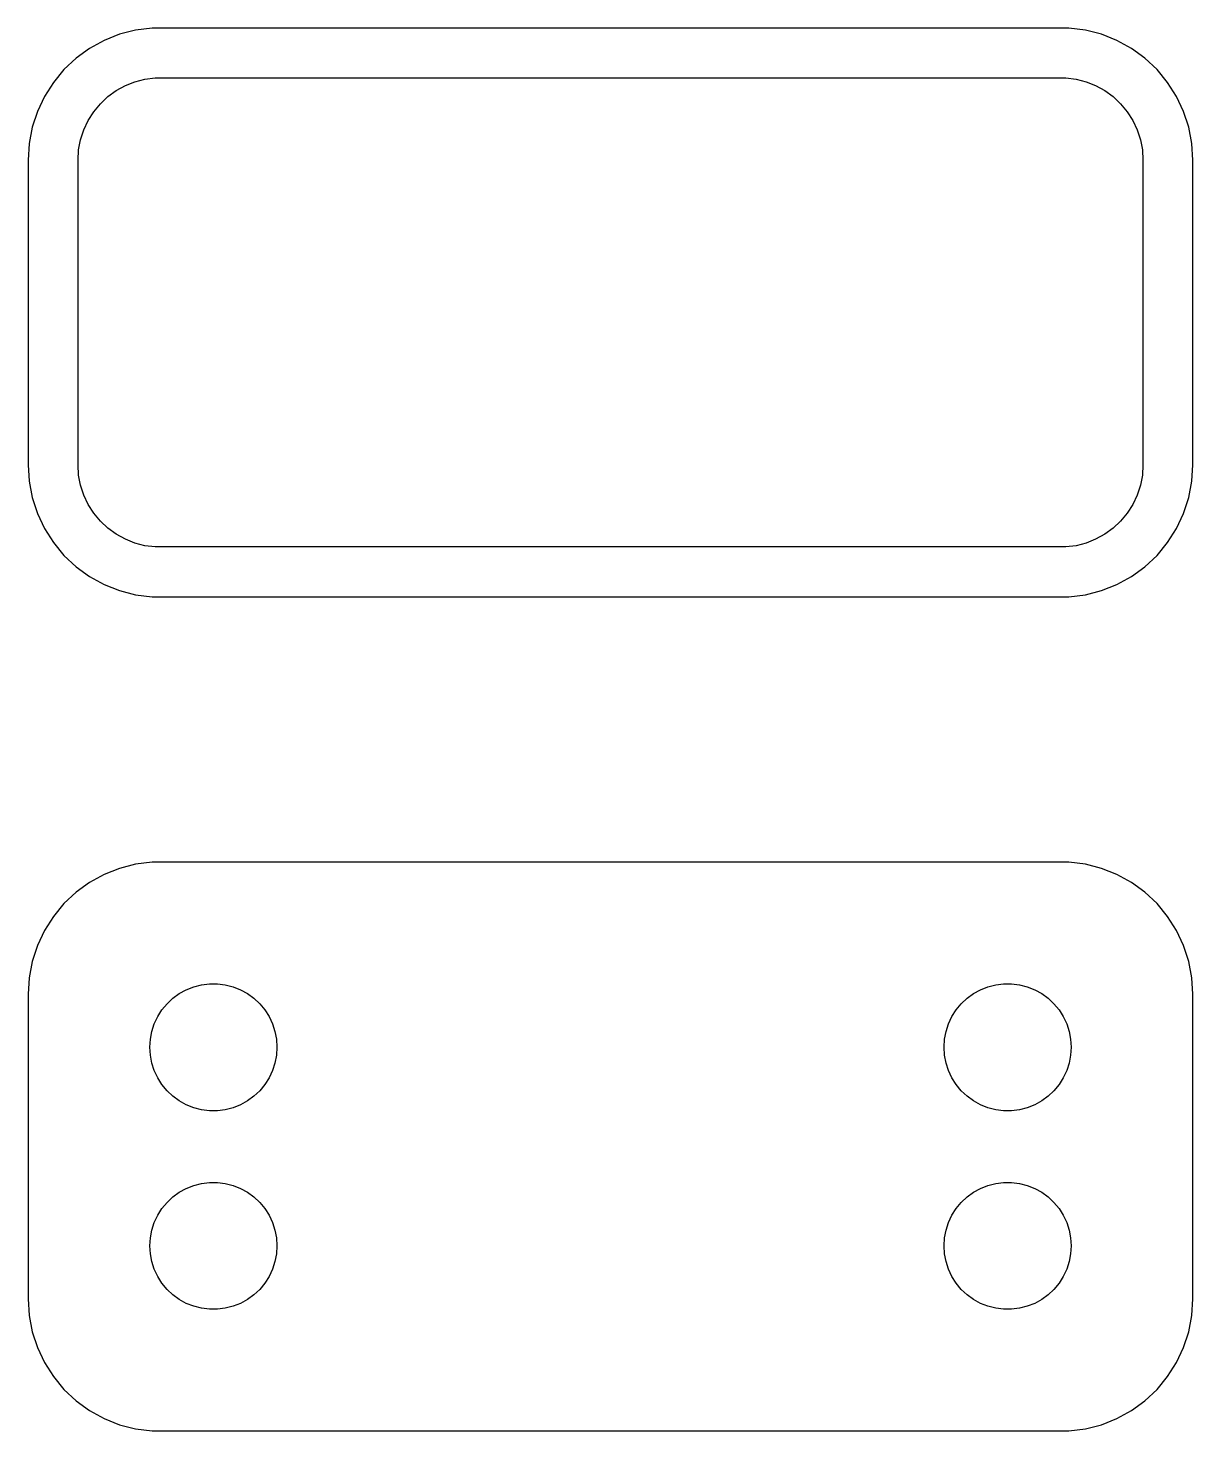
# Model space of a CAD drawing. Header units: metres. Extents: x -22 to 22, y 52.3 to 105.2.
import ezdxf

# ---------------------------------------------------------------- set-up
doc = ezdxf.new("R2010")
doc.units = ezdxf.units.M

msp = doc.modelspace()

# ---------------------------------------------------------------- linework, layer by layer
for p, q in [((-18.5451, 105.005), (-19.1289, 104.774)), ((-17.9369, 105.161), (-18.5451, 105.005)), ((-17.3139, 105.24), (-17.9369, 105.161)), ((17.3139, 105.24), (-17.3139, 105.24)), ((17.9369, 105.161), (17.3139, 105.24)), ((18.5451, 105.005), (17.9369, 105.161)), ((19.1289, 104.774), (18.5451, 105.005)), ((-19.6791, 104.472), (-20.1871, 104.103)), ((-19.1289, 104.774), (-19.6791, 104.472)), ((19.6791, 104.472), (19.1289, 104.774)), ((20.1871, 104.103), (19.6791, 104.472)), ((-20.1871, 104.103), (-20.6448, 103.673)), ((20.6448, 103.673), (20.1871, 104.103)), ((-20.6448, 103.673), (-21.0451, 103.189)), ((-17.5833, 103.308), (-17.1954, 103.357)), ((-17.1954, 103.357), (17.1954, 103.357)), ((17.1954, 103.357), (17.5833, 103.308)), ((21.0451, 103.189), (20.6448, 103.673)), ((-21.0451, 103.189), (-21.3815, 102.659)), ((-18.9842, 102.649), (-18.668, 102.878)), ((-18.668, 102.878), (-18.3254, 103.067)), ((-18.3254, 103.067), (-17.9619, 103.211)), ((-17.9619, 103.211), (-17.5833, 103.308)), ((17.5833, 103.308), (17.9619, 103.211)), ((17.9619, 103.211), (18.3254, 103.067)), ((18.3254, 103.067), (18.668, 102.878)), ((18.668, 102.878), (18.9842, 102.649)), ((21.3815, 102.659), (21.0451, 103.189)), ((-21.3815, 102.659), (-21.6489, 102.091)), ((-19.5184, 102.08), (-19.2692, 102.381)), ((-19.2692, 102.381), (-18.9842, 102.649)), ((18.9842, 102.649), (19.2692, 102.381)), ((19.2692, 102.381), (19.5184, 102.08)), ((21.6489, 102.091), (21.3815, 102.659)), ((-21.6489, 102.091), (-21.8429, 101.493)), ((-19.8943, 101.396), (-19.7279, 101.75)), ((-19.7279, 101.75), (-19.5184, 102.08)), ((19.5184, 102.08), (19.7279, 101.75)), ((19.7279, 101.75), (19.8943, 101.396)), ((21.8429, 101.493), (21.6489, 102.091)), ((-21.8429, 101.493), (-21.9606, 100.877)), ((-20.0151, 101.024), (-19.8943, 101.396)), ((19.8943, 101.396), (20.0151, 101.024)), ((21.9606, 100.877), (21.8429, 101.493)), ((-21.9606, 100.877), (-22, 100.25)), ((-20.0884, 100.64), (-20.0151, 101.024)), ((20.0151, 101.024), (20.0884, 100.64)), ((22, 100.25), (21.9606, 100.877)), ((-22, 100.25), (-22, 88.75)), ((-20.1129, 100.25), (-20.0884, 100.64)), ((-20.1129, 88.75), (-20.1129, 100.25)), ((20.0884, 100.64), (20.1129, 100.25)), ((20.1129, 100.25), (20.1129, 88.75)), ((22, 88.75), (22, 100.25)), ((-22, 88.75), (-21.9606, 88.1233)), ((-20.0884, 88.3598), (-20.1129, 88.75)), ((20.1129, 88.75), (20.0884, 88.3598)), ((21.9606, 88.1233), (22, 88.75)), ((-21.9606, 88.1233), (-21.8429, 87.5066)), ((-20.0151, 87.9759), (-20.0884, 88.3598)), ((-19.8943, 87.6041), (-20.0151, 87.9759)), ((20.0151, 87.9759), (19.8943, 87.6041)), ((20.0884, 88.3598), (20.0151, 87.9759)), ((21.8429, 87.5066), (21.9606, 88.1233)), ((-21.8429, 87.5066), (-21.6489, 86.9094)), ((-19.7279, 87.2504), (-19.8943, 87.6041)), ((19.8943, 87.6041), (19.7279, 87.2504)), ((21.6489, 86.9094), (21.8429, 87.5066)), ((-21.6489, 86.9094), (-21.3815, 86.3412)), ((-19.5184, 86.9203), (-19.7279, 87.2504)), ((-19.2692, 86.6191), (-19.5184, 86.9203)), ((19.5184, 86.9203), (19.2692, 86.6191)), ((19.7279, 87.2504), (19.5184, 86.9203)), ((21.3815, 86.3412), (21.6489, 86.9094)), ((-18.9842, 86.3515), (-19.2692, 86.6191)), ((19.2692, 86.6191), (18.9842, 86.3515)), ((-21.3815, 86.3412), (-21.0451, 85.8111)), ((-18.668, 86.1217), (-18.9842, 86.3515)), ((-18.3254, 85.9333), (-18.668, 86.1217)), ((-17.9619, 85.7894), (-18.3254, 85.9333)), ((18.3254, 85.9333), (17.9619, 85.7894)), ((18.668, 86.1217), (18.3254, 85.9333)), ((18.9842, 86.3515), (18.668, 86.1217)), ((21.0451, 85.8111), (21.3815, 86.3412)), ((-21.0451, 85.8111), (-20.6448, 85.3273)), ((-20.6448, 85.3273), (-20.1871, 84.8974)), ((-17.5833, 85.6922), (-17.9619, 85.7894)), ((-17.1954, 85.6432), (-17.5833, 85.6922)), ((17.1954, 85.6432), (-17.1954, 85.6432)), ((17.5833, 85.6922), (17.1954, 85.6432)), ((17.9619, 85.7894), (17.5833, 85.6922)), ((20.1871, 84.8974), (20.6448, 85.3273)), ((20.6448, 85.3273), (21.0451, 85.8111)), ((-20.1871, 84.8974), (-19.6791, 84.5284)), ((19.6791, 84.5284), (20.1871, 84.8974)), ((-19.6791, 84.5284), (-19.1289, 84.2259)), ((19.1289, 84.2259), (19.6791, 84.5284)), ((-19.1289, 84.2259), (-18.5451, 83.9947)), ((-18.5451, 83.9947), (-17.9369, 83.8386)), ((-17.9369, 83.8386), (-17.3139, 83.7599)), ((-17.3139, 83.7599), (17.3139, 83.7599)), ((17.3139, 83.7599), (17.9369, 83.8386)), ((17.9369, 83.8386), (18.5451, 83.9947)), ((18.5451, 83.9947), (19.1289, 84.2259)), ((-17.9369, 73.6614), (-18.5451, 73.5053)), ((-17.3139, 73.7401), (-17.9369, 73.6614)), ((17.3139, 73.7401), (-17.3139, 73.7401)), ((17.9369, 73.6614), (17.3139, 73.7401)), ((18.5451, 73.5053), (17.9369, 73.6614)), ((-19.1289, 73.2741), (-19.6791, 72.9716)), ((-18.5451, 73.5053), (-19.1289, 73.2741)), ((19.1289, 73.2741), (18.5451, 73.5053)), ((19.6791, 72.9716), (19.1289, 73.2741)), ((-20.1871, 72.6026), (-20.6448, 72.1727)), ((-19.6791, 72.9716), (-20.1871, 72.6026)), ((20.1871, 72.6026), (19.6791, 72.9716)), ((20.6448, 72.1727), (20.1871, 72.6026)), ((-20.6448, 72.1727), (-21.0451, 71.6889)), ((21.0451, 71.6889), (20.6448, 72.1727)), ((-21.0451, 71.6889), (-21.3815, 71.1588)), ((21.3815, 71.1588), (21.0451, 71.6889)), ((-21.3815, 71.1588), (-21.6489, 70.5906)), ((21.6489, 70.5906), (21.3815, 71.1588)), ((-21.6489, 70.5906), (-21.8429, 69.9934)), ((21.8429, 69.9934), (21.6489, 70.5906)), ((-21.8429, 69.9934), (-21.9606, 69.3767)), ((21.9606, 69.3767), (21.8429, 69.9934)), ((-21.9606, 69.3767), (-22, 68.75)), ((-16.286, 68.7764), (-16.0219, 68.9216)), ((-16.0219, 68.9216), (-15.7416, 69.0325)), ((-15.7416, 69.0325), (-15.4497, 69.1075)), ((-15.4497, 69.1075), (-15.1507, 69.1453)), ((-15.1507, 69.1453), (-14.8493, 69.1453)), ((-14.8493, 69.1453), (-14.5503, 69.1075)), ((-14.5503, 69.1075), (-14.2583, 69.0325)), ((-14.2583, 69.0325), (-13.9781, 68.9216)), ((-13.9781, 68.9216), (-13.714, 68.7764)), ((13.714, 68.7764), (13.9781, 68.9216)), ((13.9781, 68.9216), (14.2583, 69.0325)), ((14.2583, 69.0325), (14.5503, 69.1075)), ((14.5503, 69.1075), (14.8493, 69.1453)), ((14.8493, 69.1453), (15.1507, 69.1453)), ((15.1507, 69.1453), (15.4497, 69.1075)), ((15.4497, 69.1075), (15.7416, 69.0325)), ((15.7416, 69.0325), (16.0219, 68.9216)), ((16.0219, 68.9216), (16.286, 68.7764)), ((22, 68.75), (21.9606, 69.3767)), ((-22, 68.75), (-22, 57.25)), ((-16.9416, 68.1607), (-16.7495, 68.3929)), ((-16.7495, 68.3929), (-16.5298, 68.5992)), ((-16.5298, 68.5992), (-16.286, 68.7764)), ((-13.714, 68.7764), (-13.4702, 68.5992)), ((-13.4702, 68.5992), (-13.2505, 68.3929)), ((-13.2505, 68.3929), (-13.0583, 68.1607)), ((13.0583, 68.1607), (13.2505, 68.3929)), ((13.2505, 68.3929), (13.4702, 68.5992)), ((13.4702, 68.5992), (13.714, 68.7764)), ((16.286, 68.7764), (16.5298, 68.5992)), ((16.5298, 68.5992), (16.7495, 68.3929)), ((16.7495, 68.3929), (16.9416, 68.1607)), ((22, 57.25), (22, 68.75)), ((-17.2315, 67.6335), (-17.1031, 67.9062)), ((-17.1031, 67.9062), (-16.9416, 68.1607)), ((-13.0583, 68.1607), (-12.8969, 67.9062)), ((-12.8969, 67.9062), (-12.7685, 67.6335)), ((12.7685, 67.6335), (12.8969, 67.9062)), ((12.8969, 67.9062), (13.0583, 68.1607)), ((16.9416, 68.1607), (17.1031, 67.9062)), ((17.1031, 67.9062), (17.2315, 67.6335)), ((-17.3811, 67.0508), (-17.3246, 67.3468)), ((-17.3246, 67.3468), (-17.2315, 67.6335)), ((-12.7685, 67.6335), (-12.6754, 67.3468)), ((-12.6754, 67.3468), (-12.6189, 67.0508)), ((12.6189, 67.0508), (12.6754, 67.3468)), ((12.6754, 67.3468), (12.7685, 67.6335)), ((17.2315, 67.6335), (17.3246, 67.3468)), ((17.3246, 67.3468), (17.3811, 67.0508)), ((-17.4, 66.75), (-17.3811, 67.0508)), ((-12.6189, 67.0508), (-12.6, 66.75)), ((12.6, 66.75), (12.6189, 67.0508)), ((17.3811, 67.0508), (17.4, 66.75)), ((-17.3811, 66.4492), (-17.4, 66.75)), ((-17.3246, 66.1531), (-17.3811, 66.4492)), ((-12.6189, 66.4492), (-12.6754, 66.1531)), ((-12.6, 66.75), (-12.6189, 66.4492)), ((12.6189, 66.4492), (12.6, 66.75)), ((12.6754, 66.1531), (12.6189, 66.4492)), ((17.3811, 66.4492), (17.3246, 66.1531)), ((17.4, 66.75), (17.3811, 66.4492)), ((-17.2315, 65.8665), (-17.3246, 66.1531)), ((-17.1031, 65.5938), (-17.2315, 65.8665)), ((-12.7685, 65.8665), (-12.8969, 65.5938)), ((-12.6754, 66.1531), (-12.7685, 65.8665)), ((12.7685, 65.8665), (12.6754, 66.1531)), ((12.8969, 65.5938), (12.7685, 65.8665)), ((17.2315, 65.8665), (17.1031, 65.5938)), ((17.3246, 66.1531), (17.2315, 65.8665)), ((-16.9416, 65.3393), (-17.1031, 65.5938)), ((-16.7495, 65.1071), (-16.9416, 65.3393)), ((-13.0583, 65.3393), (-13.2505, 65.1071)), ((-12.8969, 65.5938), (-13.0583, 65.3393)), ((13.0583, 65.3393), (12.8969, 65.5938)), ((13.2505, 65.1071), (13.0583, 65.3393)), ((16.9416, 65.3393), (16.7495, 65.1071)), ((17.1031, 65.5938), (16.9416, 65.3393)), ((-16.5298, 64.9008), (-16.7495, 65.1071)), ((-16.286, 64.7236), (-16.5298, 64.9008)), ((-16.0219, 64.5784), (-16.286, 64.7236)), ((-13.714, 64.7236), (-13.9781, 64.5784)), ((-13.4702, 64.9008), (-13.714, 64.7236)), ((-13.2505, 65.1071), (-13.4702, 64.9008)), ((13.4702, 64.9008), (13.2505, 65.1071)), ((13.714, 64.7236), (13.4702, 64.9008)), ((13.9781, 64.5784), (13.714, 64.7236)), ((16.286, 64.7236), (16.0219, 64.5784)), ((16.5298, 64.9008), (16.286, 64.7236)), ((16.7495, 65.1071), (16.5298, 64.9008)), ((-15.7416, 64.4675), (-16.0219, 64.5784)), ((-15.4497, 64.3925), (-15.7416, 64.4675)), ((-15.1507, 64.3547), (-15.4497, 64.3925)), ((-14.8493, 64.3547), (-15.1507, 64.3547)), ((-14.5503, 64.3925), (-14.8493, 64.3547)), ((-14.2583, 64.4675), (-14.5503, 64.3925)), ((-13.9781, 64.5784), (-14.2583, 64.4675)), ((14.2583, 64.4675), (13.9781, 64.5784)), ((14.5503, 64.3925), (14.2583, 64.4675)), ((14.8493, 64.3547), (14.5503, 64.3925)), ((15.1507, 64.3547), (14.8493, 64.3547)), ((15.4497, 64.3925), (15.1507, 64.3547)), ((15.7416, 64.4675), (15.4497, 64.3925)), ((16.0219, 64.5784), (15.7416, 64.4675)), ((-16.0219, 61.4216), (-15.7416, 61.5325)), ((-15.7416, 61.5325), (-15.4497, 61.6075)), ((-15.4497, 61.6075), (-15.1507, 61.6453)), ((-15.1507, 61.6453), (-14.8493, 61.6453)), ((-14.8493, 61.6453), (-14.5503, 61.6075)), ((-14.5503, 61.6075), (-14.2583, 61.5325)), ((-14.2583, 61.5325), (-13.9781, 61.4216)), ((13.9781, 61.4216), (14.2583, 61.5325)), ((14.2583, 61.5325), (14.5503, 61.6075)), ((14.5503, 61.6075), (14.8493, 61.6453)), ((14.8493, 61.6453), (15.1507, 61.6453)), ((15.1507, 61.6453), (15.4497, 61.6075)), ((15.4497, 61.6075), (15.7416, 61.5325)), ((15.7416, 61.5325), (16.0219, 61.4216)), ((-16.7495, 60.8929), (-16.5298, 61.0992)), ((-16.5298, 61.0992), (-16.286, 61.2764)), ((-16.286, 61.2764), (-16.0219, 61.4216)), ((-13.9781, 61.4216), (-13.714, 61.2764)), ((-13.714, 61.2764), (-13.4702, 61.0992)), ((-13.4702, 61.0992), (-13.2505, 60.8929)), ((13.2505, 60.8929), (13.4702, 61.0992)), ((13.4702, 61.0992), (13.714, 61.2764)), ((13.714, 61.2764), (13.9781, 61.4216)), ((16.0219, 61.4216), (16.286, 61.2764)), ((16.286, 61.2764), (16.5298, 61.0992)), ((16.5298, 61.0992), (16.7495, 60.8929)), ((-17.2315, 60.1335), (-17.1031, 60.4062)), ((-17.1031, 60.4062), (-16.9416, 60.6607)), ((-16.9416, 60.6607), (-16.7495, 60.8929)), ((-13.2505, 60.8929), (-13.0583, 60.6607)), ((-13.0583, 60.6607), (-12.8969, 60.4062)), ((-12.8969, 60.4062), (-12.7685, 60.1335)), ((12.7685, 60.1335), (12.8969, 60.4062)), ((12.8969, 60.4062), (13.0583, 60.6607)), ((13.0583, 60.6607), (13.2505, 60.8929)), ((16.7495, 60.8929), (16.9416, 60.6607)), ((16.9416, 60.6607), (17.1031, 60.4062)), ((17.1031, 60.4062), (17.2315, 60.1335)), ((-17.3246, 59.8469), (-17.2315, 60.1335)), ((-12.7685, 60.1335), (-12.6754, 59.8469)), ((12.6754, 59.8469), (12.7685, 60.1335)), ((17.2315, 60.1335), (17.3246, 59.8469)), ((-17.4, 59.25), (-17.3811, 59.5508)), ((-17.3811, 59.5508), (-17.3246, 59.8469)), ((-12.6754, 59.8469), (-12.6189, 59.5508)), ((-12.6189, 59.5508), (-12.6, 59.25)), ((12.6, 59.25), (12.6189, 59.5508)), ((12.6189, 59.5508), (12.6754, 59.8469)), ((17.3246, 59.8469), (17.3811, 59.5508)), ((17.3811, 59.5508), (17.4, 59.25)), ((-17.3811, 58.9492), (-17.4, 59.25)), ((-17.3246, 58.6532), (-17.3811, 58.9492)), ((-12.6189, 58.9492), (-12.6754, 58.6532)), ((-12.6, 59.25), (-12.6189, 58.9492)), ((12.6189, 58.9492), (12.6, 59.25)), ((12.6754, 58.6532), (12.6189, 58.9492)), ((17.3811, 58.9492), (17.3246, 58.6532)), ((17.4, 59.25), (17.3811, 58.9492)), ((-17.2315, 58.3665), (-17.3246, 58.6532)), ((-17.1031, 58.0938), (-17.2315, 58.3665)), ((-12.7685, 58.3665), (-12.8969, 58.0938)), ((-12.6754, 58.6532), (-12.7685, 58.3665)), ((12.7685, 58.3665), (12.6754, 58.6532)), ((12.8969, 58.0938), (12.7685, 58.3665)), ((17.2315, 58.3665), (17.1031, 58.0938)), ((17.3246, 58.6532), (17.2315, 58.3665)), ((-16.9416, 57.8393), (-17.1031, 58.0938)), ((-16.7495, 57.6071), (-16.9416, 57.8393)), ((-13.0583, 57.8393), (-13.2505, 57.6071)), ((-12.8969, 58.0938), (-13.0583, 57.8393)), ((13.0583, 57.8393), (12.8969, 58.0938)), ((13.2505, 57.6071), (13.0583, 57.8393)), ((16.9416, 57.8393), (16.7495, 57.6071)), ((17.1031, 58.0938), (16.9416, 57.8393)), ((-22, 57.25), (-21.9606, 56.6233)), ((-16.5298, 57.4008), (-16.7495, 57.6071)), ((-16.286, 57.2236), (-16.5298, 57.4008)), ((-16.0219, 57.0784), (-16.286, 57.2236)), ((-13.714, 57.2236), (-13.9781, 57.0784)), ((-13.4702, 57.4008), (-13.714, 57.2236)), ((-13.2505, 57.6071), (-13.4702, 57.4008)), ((13.4702, 57.4008), (13.2505, 57.6071)), ((13.714, 57.2236), (13.4702, 57.4008)), ((13.9781, 57.0784), (13.714, 57.2236)), ((16.286, 57.2236), (16.0219, 57.0784)), ((16.5298, 57.4008), (16.286, 57.2236)), ((16.7495, 57.6071), (16.5298, 57.4008)), ((21.9606, 56.6233), (22, 57.25)), ((-15.7416, 56.9675), (-16.0219, 57.0784)), ((-15.4497, 56.8925), (-15.7416, 56.9675)), ((-15.1507, 56.8547), (-15.4497, 56.8925)), ((-14.8493, 56.8547), (-15.1507, 56.8547)), ((-14.5503, 56.8925), (-14.8493, 56.8547)), ((-14.2583, 56.9675), (-14.5503, 56.8925)), ((-13.9781, 57.0784), (-14.2583, 56.9675)), ((14.2583, 56.9675), (13.9781, 57.0784)), ((14.5503, 56.8925), (14.2583, 56.9675)), ((14.8493, 56.8547), (14.5503, 56.8925)), ((15.1507, 56.8547), (14.8493, 56.8547)), ((15.4497, 56.8925), (15.1507, 56.8547)), ((15.7416, 56.9675), (15.4497, 56.8925)), ((16.0219, 57.0784), (15.7416, 56.9675)), ((-21.9606, 56.6233), (-21.8429, 56.0066)), ((21.8429, 56.0066), (21.9606, 56.6233)), ((-21.8429, 56.0066), (-21.6489, 55.4094)), ((21.6489, 55.4094), (21.8429, 56.0066)), ((-21.6489, 55.4094), (-21.3815, 54.8412)), ((21.3815, 54.8412), (21.6489, 55.4094)), ((-21.3815, 54.8412), (-21.0451, 54.3111)), ((21.0451, 54.3111), (21.3815, 54.8412)), ((-21.0451, 54.3111), (-20.6448, 53.8273)), ((20.6448, 53.8273), (21.0451, 54.3111)), ((-20.6448, 53.8273), (-20.1871, 53.3974)), ((20.1871, 53.3974), (20.6448, 53.8273)), ((-20.1871, 53.3974), (-19.6791, 53.0284)), ((-19.6791, 53.0284), (-19.1289, 52.7259)), ((19.1289, 52.7259), (19.6791, 53.0284)), ((19.6791, 53.0284), (20.1871, 53.3974)), ((-19.1289, 52.7259), (-18.5451, 52.4947)), ((-18.5451, 52.4947), (-17.9369, 52.3386)), ((17.9369, 52.3386), (18.5451, 52.4947)), ((18.5451, 52.4947), (19.1289, 52.7259)), ((-17.9369, 52.3386), (-17.3139, 52.2599)), ((-17.3139, 52.2599), (17.3139, 52.2599)), ((17.3139, 52.2599), (17.9369, 52.3386))]:
    msp.add_line(p, q)

doc.saveas('drawing.dxf')
